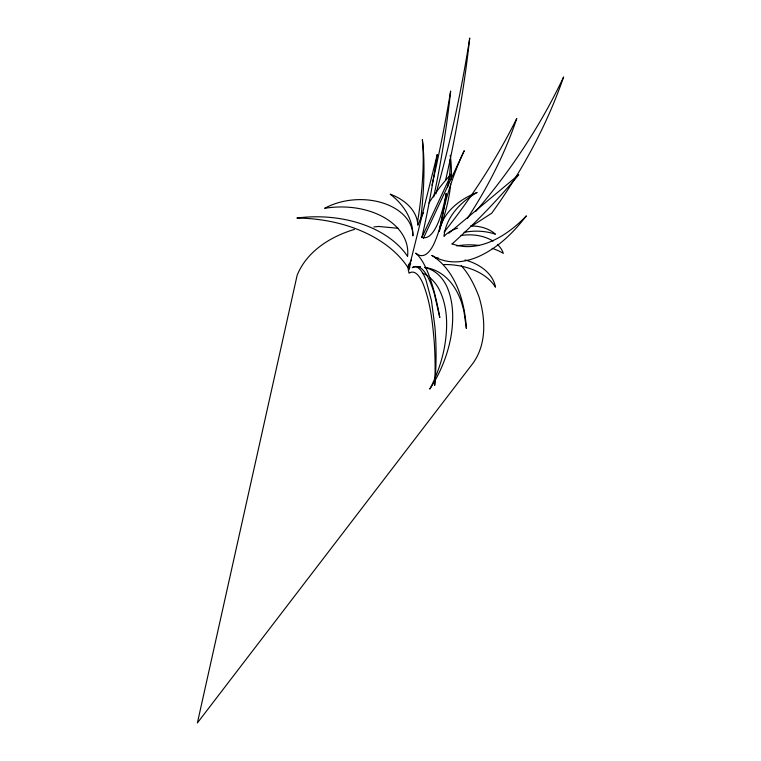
<?xml version="1.0" encoding="UTF-8"?>
<svg xmlns="http://www.w3.org/2000/svg" width="761" height="761" viewBox="0 0 761 761"><rect width="100%" height="100%" fill="white"/><g stroke="black" fill="none" stroke-linecap="round" stroke-linejoin="round"><path stroke-width="1.14" d="M446.165 193.446C443.806 210.816 441.123 228.547 433.618 244.557A127.182 29.612 89.2 0 1 415.877 253.194M444.443 347.387C447.934 327.42 448.2 305.599 438.06 287.411A93.803 53.308 -67.7 0 0 429.803 277.613M439.753 317.442L434.265 293.489A120.942 28.167 89.2 0 0 412.3 267.672A86.678 20.186 89.2 0 1 426.017 280.2L431.439 300.509L434.931 327.106A81.969 19.092 89.2 0 1 434.683 385.361A88.628 20.642 89.2 0 0 434.16 341.023C432.467 321.523 430.279 301.679 422.907 283.377A93.803 21.841 89.2 0 0 409.057 273.218L407.877 267.415L411.349 259.967M421.775 237.603L451.577 173.698A255.667 174.735 -3.1 0 0 429.014 202.978M409.903 267.187L408.41 270.402L437.261 154.464A552.705 128.704 89.2 0 1 421.879 237.508M423.363 238.336L464.229 150.697A580.358 396.643 -3.1 0 0 443.283 211.082M526.203 215.972C513.323 232.923 497.447 248.333 477.708 256.933A127.182 72.276 -67.7 0 1 431.991 255.382M423.573 212.661A255.667 174.735 -3.1 0 0 417.846 225.246A55.629 38.021 -3.1 0 0 390.203 194.169A94.193 64.371 -3.1 0 1 412.89 235.872A54.925 37.536 -3.1 0 0 382.479 202.883A54.925 37.536 -3.1 0 0 324.671 208.324A69.508 47.505 -3.1 0 1 407.563 256.352A104.866 71.677 -3.1 0 0 296.895 218.046A129.684 88.637 -3.1 0 1 407.877 267.415L409.694 265.893M448.781 233.218L518.774 174.716A552.705 314.103 -67.7 0 1 452.034 243.977M408.743 264.086A125.261 31.325 -79.1 0 1 407.877 267.415L409.875 266.122M471.734 226.131L491.692 213.223A320.733 179.453 -53.9 0 0 563.616 76.985A342.745 191.762 -53.9 0 1 475.577 211.615M354.426 229.422C330.502 236.538 306.816 251.311 297.142 275.273L197.384 722.95L472.828 363.425C486.764 344.219 485.604 318.707 479.04 296.942C474.74 285.794 469.404 274.54 461.233 265.656M373.879 226.959L378.436 226.455L397.898 228.252M466.341 328.381L463.896 310.916L461.718 303.011A120.942 68.728 -67.7 0 0 424.667 267.387M417.608 221.613A125.261 31.325 -79.1 0 0 422.355 139.634A153.427 38.373 -79.1 0 1 420.766 219.054M450.17 159.23A125.261 70.088 -53.9 0 1 447.563 187.244M410.778 263.696A125.261 70.088 -53.9 0 1 407.877 267.415M422.393 273.009A93.803 53.308 -67.7 0 1 428.043 276.253M444.443 347.387A88.628 50.369 -67.7 0 1 429.784 389.099A81.969 46.583 -67.7 0 0 451.273 334.792C453.68 318.536 453.546 301.346 446.669 286.126A86.678 49.256 -67.7 0 0 424.838 267.596M420.453 266.997A86.678 49.256 -67.7 0 0 418.198 266.93A120.942 68.728 -67.7 0 1 420.376 267.006M431.925 255.525A158.069 89.827 -67.7 0 1 466.407 328.333M526.232 216.086A126.868 72.095 -67.7 0 1 452.11 243.796M415.877 253.346A158.069 36.804 89.2 0 1 439.782 317.375M446.193 193.551A126.868 29.546 89.2 0 1 421.879 237.308M431.944 185.227A368.334 92.119 -79.1 0 0 450.636 91.035A267.777 66.978 -79.1 0 1 433.694 196.994M435.891 193.95A342.745 85.717 -79.1 0 0 469.718 38.05A320.733 80.219 -79.1 0 1 445.623 180.129M444.101 232.143A368.334 206.088 -53.9 0 0 516.776 118.459A267.777 149.822 -53.9 0 1 467.302 218.464M450.198 155.273A153.427 85.841 -53.9 0 1 451.083 179.558M450.712 184.038A153.427 85.841 -53.9 0 1 439.991 228.262M436.101 258.245A51.653 35.301 -3.1 0 1 438.355 257.969M465.038 259.967A51.653 35.301 -3.1 0 1 495.487 287.182A57.484 39.287 -3.1 0 0 443.967 264.533M441.57 219.025A580.358 396.643 -3.1 0 0 439.335 231.534A71.201 48.666 -3.1 0 1 477.118 192.457A87.81 60.014 -3.1 0 0 443.996 236.348A31.23 21.346 -3.1 0 1 457.713 228.091M441.799 217.893A580.358 396.643 -3.1 0 1 443.026 212.224M470.469 225.988A31.23 21.346 -3.1 0 1 495.43 234.217A43.415 29.669 -3.1 0 0 464.077 232.381M461.042 235.51A36.347 24.837 -3.1 0 1 493.033 241.094M497.39 244.414A36.347 24.837 -3.1 0 1 503.335 253.356A53.803 36.775 -3.1 0 0 492.12 248.333M456.724 245.889A53.803 36.775 -3.1 0 1 478.964 245.423"/></g></svg>
